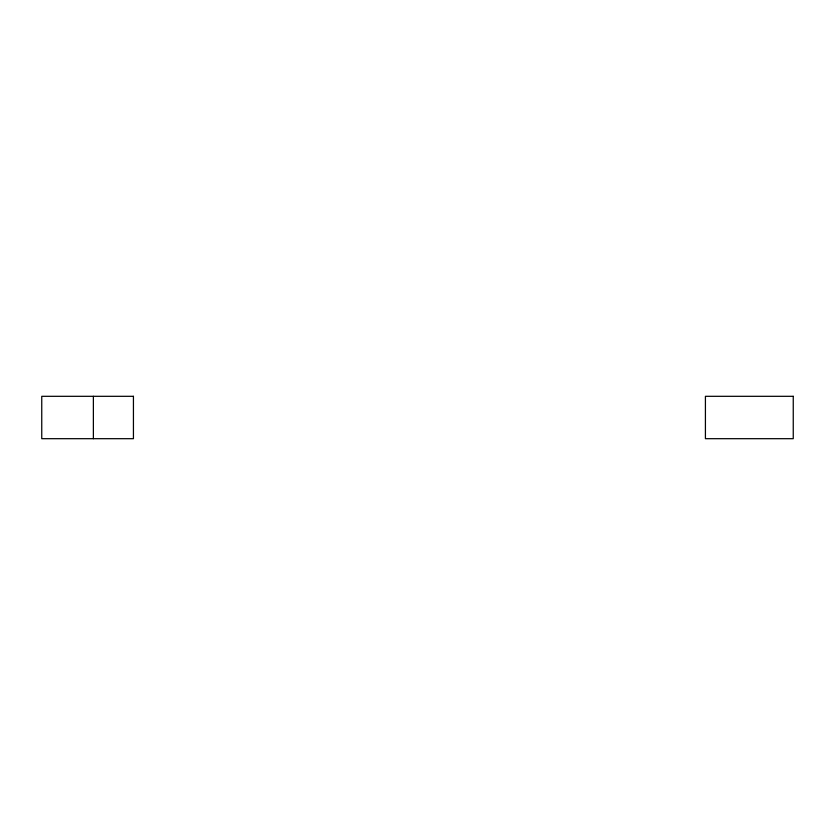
<?xml version="1.0" encoding="UTF-8"?>
<svg xmlns="http://www.w3.org/2000/svg" width="835" height="835" viewBox="0 0 835 835"><rect width="100%" height="100%" fill="white"/><g stroke="black" fill="none" stroke-linecap="round" stroke-linejoin="round"><path stroke-width="1.25" d="M93.374 396.312L93.374 438.688M133.433 396.312L41.75 396.312L41.75 438.688L133.433 438.688L133.433 396.312M793.25 396.312L705.418 396.312L705.418 438.688L793.25 438.688L793.25 396.312"/></g></svg>
